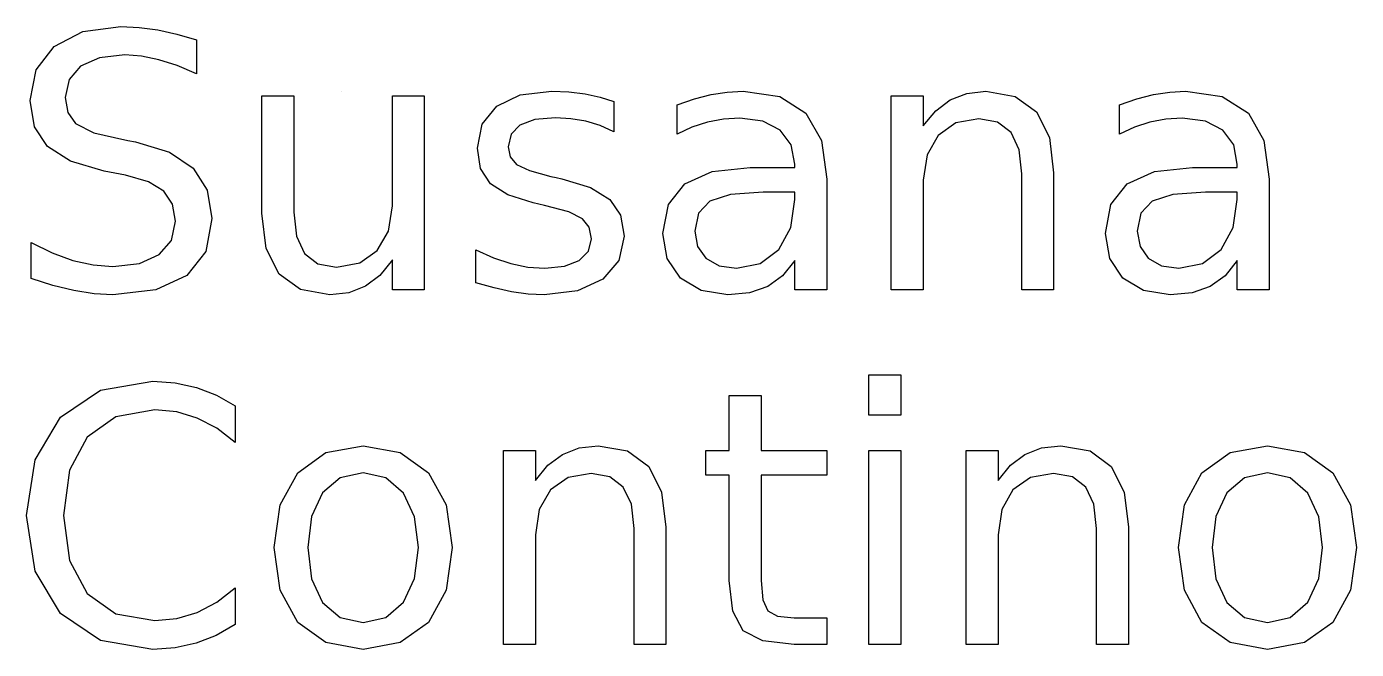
# Model space of a CAD drawing. Extents: x 0 to 120, y 0 to 56.
import ezdxf

# ---------------------------------------------------------------- set-up
doc = ezdxf.new("R2010")
doc.units = 0
doc.layers.add('Layer_1', color=7, linetype='CONTINUOUS')

msp = doc.modelspace()

# ---------------------------------------------------------------- linework, layer by layer
at = {"layer": 'Layer_1', "color": 7}
for points in [[(15.328126, 55.015625), (15.328126, 53.476562), (15.328126, 51.9375), (13.58202, 52.687485), (11.9375, 53.21875), (10.371085, 53.53514), (8.859375, 53.640625), (6.574213, 53.390609), (4.875, 52.640625), (3.832027, 51.429673), (3.484375, 49.796874), (3.719326, 48.457452), (4.40625, 47.453125), (6.056954, 46.620347), (7.9375, 46.1875), (9.124842, 45.926575), (9.84375, 45.796874), (12.910146, 44.867178), (15.046875, 43.421874), (16.312486, 41.445306), (16.734375, 38.890625), (16.164049, 35.910154), (14.453126, 33.75), (11.65624, 32.4375), (7.796875, 32), (6.085932, 32.09375), (4.265626, 32.375), (2.37109, 32.839843), (0.40625, 33.484374), (0.40625, 35.109374), (0.40625, 36.734374), (2.308591, 35.789059), (4.171875, 35.109374), (5.999995, 34.699219), (7.796875, 34.5625), (10.191398, 34.828126), (11.96875, 35.625), (13.070304, 36.914055), (13.4375, 38.65625), (13.171864, 40.187494), (12.375, 41.34375), (10.988272, 42.191398), (8.921875, 42.796874), (7.960938, 42.984374), (7, 43.171874), (3.957027, 44.07421), (1.890626, 45.375), (0.70703, 47.167958), (0.3125, 49.546874), (0.855469, 52.312484), (2.484375, 54.421874), (5.082026, 55.757794), (8.5, 56.203125), (10.156242, 56.128885), (11.84375, 55.906246), (13.566395, 55.535135), (15.328126, 55.015622)], [(21.234375, 39.359374), (21.234375, 44.65625), (21.234375, 49.953125), (22.671875, 49.953125), (24.109375, 49.953125), (24.109375, 44.710938), (24.109375, 39.46875), (24.351558, 37.292965), (25.078126, 35.734374), (26.289057, 34.808591), (27.984375, 34.5), (30.066398, 34.871094), (31.65625, 35.984374), (32.67577, 37.738277), (33.015626, 40.03125), (33.015626, 44.992187), (33.015626, 49.953125), (34.453126, 49.953125), (35.890626, 49.953125), (35.890626, 41.203125), (35.890626, 32.453125), (34.453126, 32.453125), (33.015626, 32.453125), (33.015626, 33.796874), (33.015626, 35.140625), (31.882802, 33.749998), (30.578126, 32.765625), (29.089836, 32.191406), (27.375, 32), (24.722652, 32.46875), (22.796875, 33.875), (21.625001, 36.183593), (21.234375, 39.359374)], [(28.46875, 50.375), (28.46875, 50.375)], [(53, 49.4375), (53, 48.078125), (53, 46.71875), (51.757803, 47.265614), (50.46875, 47.65625), (49.132805, 47.890613), (47.75, 47.968749), (45.874995, 47.804674), (44.53125, 47.312499), (43.734372, 46.492176), (43.46875, 45.343749), (43.660153, 44.449209), (44.234375, 43.765624), (45.386714, 43.214834), (47.3125, 42.687499), (47.804687, 42.578124), (48.296875, 42.468749), (50.914054, 41.675773), (52.640626, 40.609374), (53.61327, 39.183587), (53.9375, 37.281249), (53.453114, 35.097654), (52, 33.421874), (49.714836, 32.355468), (46.703126, 31.999999), (45.265621, 32.070311), (43.765626, 32.281248), (42.207029, 32.617186), (40.5625, 33.093748), (40.5625, 34.578123), (40.5625, 36.062498), (42.144529, 35.335934), (43.703126, 34.812498), (45.242183, 34.507809), (46.765626, 34.406248), (48.562493, 34.578123), (49.890626, 35.093748), (50.710929, 35.937495), (50.984375, 37.062498), (50.785147, 38.09765), (50.1875, 38.859373), (48.933586, 39.472649), (46.734375, 40.062498), (46.234375, 40.179686), (45.734375, 40.296873), (43.43359, 41.007804), (41.875, 42.015623), (40.984374, 43.402334), (40.6875, 45.218748), (41.125, 47.406237), (42.4375, 49.031248), (44.554683, 50.039047), (47.40625, 50.374998), (48.953118, 50.31639), (50.40625, 50.140623), (51.757803, 49.847642), (53, 49.437498)], [(72.218749, 42.4375), (72.218749, 37.445313), (72.218749, 32.453125), (70.781245, 32.453125), (69.343749, 32.453125), (69.343749, 33.78125), (69.343749, 35.109374), (68.238269, 33.722655), (66.890626, 32.75), (65.257806, 32.1875), (63.296875, 32), (60.882809, 32.375), (59.015626, 33.5), (57.83203, 35.269529), (57.4375, 37.546874), (57.929687, 40.136713), (59.40625, 42), (61.874995, 43.124992), (65.3125, 43.5), (67.328124, 43.5), (69.343749, 43.5), (69.343749, 43.640625), (69.343749, 43.78125), (69.015613, 45.539052), (68.031253, 46.84375), (66.468742, 47.66405), (64.375, 47.9375), (62.894526, 47.847644), (61.453126, 47.578125), (60.05859, 47.128895), (58.71875, 46.5), (58.71875, 47.828125), (58.71875, 49.15625), (60.273434, 49.687486), (61.78125, 50.0625), (63.246088, 50.296862), (64.671875, 50.374998), (67.988269, 49.882797), (70.343749, 48.406247), (71.749989, 45.929674), (72.218749, 42.437498)], [(92.703125, 43.015625), (92.703125, 37.734375), (92.703125, 32.453125), (91.265621, 32.453125), (89.828125, 32.453125), (89.828125, 37.6875), (89.828125, 42.921874), (89.585925, 45.09374), (88.859373, 46.640625), (87.648429, 47.566394), (85.953125, 47.875), (83.871085, 47.503894), (82.281253, 46.390625), (81.273429, 44.636711), (80.937501, 42.34375), (80.937501, 37.398438), (80.937501, 32.453125), (79.492189, 32.453125), (78.046877, 32.453125), (78.046877, 41.203125), (78.046877, 49.953125), (79.492189, 49.953125), (80.937501, 49.953125), (80.937501, 48.59375), (80.937501, 47.234374), (82.058589, 48.613269), (83.359373, 49.59375), (84.871085, 50.179674), (86.593749, 50.375), (89.242181, 49.906237), (91.156253, 48.5), (92.316397, 46.199208), (92.703125, 43.015625)], [(112.156253, 42.4375), (112.156253, 37.445313), (112.156253, 32.453125), (110.718749, 32.453125), (109.281253, 32.453125), (109.281253, 33.78125), (109.281253, 35.109374), (108.175773, 33.722655), (106.828125, 32.75), (105.195301, 32.1875), (103.234373, 32), (100.820309, 32.375), (98.953125, 33.5), (97.769525, 35.269529), (97.374997, 37.546874), (97.867181, 40.136713), (99.343749, 42), (101.812493, 43.124992), (105.249997, 43.5), (107.265621, 43.5), (109.281253, 43.5), (109.281253, 43.640625), (109.281253, 43.78125), (108.953117, 45.539052), (107.968749, 46.84375), (106.406245, 47.66405), (104.312501, 47.9375), (102.832029, 47.847644), (101.390629, 47.578125), (99.996093, 47.128895), (98.656253, 46.5), (98.656253, 47.828125), (98.656253, 49.15625), (100.210941, 49.687486), (101.718749, 50.0625), (103.183589, 50.296862), (104.609373, 50.374998), (107.925773, 49.882797), (110.281253, 48.406247), (111.687493, 45.929674), (112.156253, 42.437498)], [(66.484375, 41.25), (63.53515, 41.050774), (61.65625, 40.453125), (60.648433, 39.374997), (60.3125, 37.734374), (60.5625, 36.359371), (61.3125, 35.296874), (62.507807, 34.628904), (64.0625, 34.40625), (66.214836, 34.828125), (67.890629, 36.09375), (68.980461, 38.074214), (69.343749, 40.609374), (69.343749, 40.929687), (69.343749, 41.25), (67.914061, 41.25), (66.484375, 41.25)], [(106.421877, 41.25), (103.472645, 41.050774), (101.593749, 40.453125), (100.585933, 39.374996), (100.249997, 37.734374), (100.499997, 36.359371), (101.249997, 35.296874), (102.445309, 34.628904), (103.999997, 34.40625), (106.152333, 34.828125), (107.828125, 36.09375), (108.917957, 38.074214), (109.281253, 40.609374), (109.281253, 40.929687), (109.281253, 41.25), (107.851565, 41.25), (106.421877, 41.25)], [(18.8125, 21.984374), (18.8125, 20.320312), (18.8125, 18.65625), (17.164049, 19.95311), (15.40625, 20.875), (13.55077, 21.425766), (11.578126, 21.609374), (8.046868, 20.996078), (5.453126, 19.15625), (3.859371, 16.171862), (3.328126, 12.09375), (3.859375, 8.023432), (5.453126, 5.03125), (8.046868, 3.203122), (11.578126, 2.59375), (13.55077, 2.777343), (15.40625, 3.328125), (17.164049, 4.249997), (18.8125, 5.546874), (18.8125, 3.898438), (18.8125, 2.25), (17.105455, 1.265624), (15.296875, 0.5625), (13.398426, 0.140625), (11.390626, 0), (6.656244, 0.808594), (3.046875, 3.234374), (0.761717, 7.074214), (0, 12.09375), (0.761718, 17.121081), (3.046875, 20.953125), (6.656244, 23.390607), (11.390626, 24.203125), (13.421864, 24.062482), (15.328126, 23.640625), (17.128892, 22.953108), (18.8125, 21.984374)], [(76.031253, 24.765625), (77.468757, 24.765625), (78.906253, 24.765625), (78.906253, 22.945312), (78.906253, 21.125), (77.468757, 21.125), (76.031253, 21.125), (76.031253, 22.945312), (76.031253, 24.765625)], [(66.3125, 22.921874), (66.3125, 20.4375), (66.3125, 17.953125), (69.273437, 17.953125), (72.234373, 17.953125), (72.234373, 16.835938), (72.234373, 15.71875), (69.273437, 15.71875), (66.3125, 15.71875), (66.3125, 10.96875), (66.3125, 6.21875), (66.457027, 4.460934), (66.890626, 3.46875), (67.785149, 3.011716), (69.281253, 2.859374), (70.757813, 2.859374), (72.234373, 2.859374), (72.234373, 1.65625), (72.234373, 0.453125), (70.757813, 0.453125), (69.281253, 0.453125), (66.468746, 0.761718), (64.6875, 1.6875), (63.738279, 3.44531), (63.421875, 6.21875), (63.421875, 10.96875), (63.421875, 15.71875), (62.367187, 15.71875), (61.3125, 15.71875), (61.3125, 16.835938), (61.3125, 17.953125), (62.367187, 17.953125), (63.421875, 17.953125), (63.421875, 20.4375), (63.421875, 22.921874), (64.867187, 22.921874), (66.3125, 22.921874)], [(30.375, 18.375), (33.722646, 17.765611), (36.265626, 15.9375), (37.871081, 13.03124), (38.40625, 9.1875), (37.871081, 5.351558), (36.265626, 2.4375), (33.722646, 0.609374), (30.375, 0), (27.01562, 0.609374), (24.46875, 2.4375), (22.874998, 5.351558), (22.34375, 9.1875), (22.875, 13.03124), (24.46875, 15.9375), (27.01562, 17.765611), (30.375, 18.375)], [(57.703126, 11.015625), (57.703126, 5.734374), (57.703126, 0.453125), (56.265626, 0.453125), (54.828126, 0.453125), (54.828126, 5.6875), (54.828126, 10.921874), (54.585927, 13.09374), (53.859375, 14.640625), (52.648428, 15.566394), (50.953126, 15.875), (48.871087, 15.503894), (47.28125, 14.390625), (46.273431, 12.636711), (45.9375, 10.34375), (45.9375, 5.398438), (45.9375, 0.453125), (44.492188, 0.453125), (43.046875, 0.453125), (43.046875, 9.203125), (43.046875, 17.953125), (44.492188, 17.953125), (45.9375, 17.953125), (45.9375, 16.59375), (45.9375, 15.234374), (47.058589, 16.613269), (48.359375, 17.59375), (49.871086, 18.179674), (51.59375, 18.375), (54.242178, 17.906237), (56.15625, 16.5), (57.316394, 14.199208), (57.703126, 11.015625)], [(99.453125, 11.015625), (99.453125, 5.734374), (99.453125, 0.453125), (98.015621, 0.453125), (96.578125, 0.453125), (96.578125, 5.6875), (96.578125, 10.921874), (96.335925, 13.09374), (95.609373, 14.640625), (94.398429, 15.566394), (92.703125, 15.875), (90.621085, 15.503894), (89.031253, 14.390625), (88.023429, 12.636711), (87.687501, 10.34375), (87.687501, 5.398438), (87.687501, 0.453125), (86.242189, 0.453125), (84.796877, 0.453125), (84.796877, 9.203125), (84.796877, 17.953125), (86.242189, 17.953125), (87.687501, 17.953125), (87.687501, 16.59375), (87.687501, 15.234374), (88.808589, 16.613269), (90.109373, 17.59375), (91.621085, 18.179674), (93.343749, 18.375), (95.992181, 17.906237), (97.906253, 16.5), (99.066397, 14.199208), (99.453125, 11.015625)], [(111.999997, 18.375), (115.347645, 17.765611), (117.890629, 15.9375), (119.496077, 13.03124), (120.031253, 9.1875), (119.496077, 5.351558), (117.890629, 2.4375), (115.347645, 0.609374), (111.999997, 0), (108.640621, 0.609374), (106.093749, 2.4375), (104.499997, 5.351558), (103.968749, 9.1875), (104.499997, 13.03124), (106.093749, 15.9375), (108.640621, 17.765611), (111.999997, 18.375)], [(76.031253, 17.953125), (77.468757, 17.953125), (78.906253, 17.953125), (78.906253, 9.203125), (78.906253, 0.453125), (77.468757, 0.453125), (76.031253, 0.453125), (76.031253, 9.203125), (76.031253, 17.953125)], [(30.375, 15.9375), (28.304682, 15.484363), (26.71875, 14.125), (25.710934, 11.992178), (25.375, 9.1875), (25.707031, 6.378902), (26.703126, 4.234374), (28.292963, 2.886717), (30.375, 2.4375), (32.433585, 2.890625), (34.015626, 4.25), (35.023432, 6.390617), (35.359375, 9.1875), (35.023427, 11.972647), (34.015626, 14.109374), (32.433585, 15.480457), (30.375, 15.9375)], [(111.999997, 15.9375), (109.929677, 15.484363), (108.343749, 14.125), (107.335933, 11.992178), (106.999997, 9.1875), (107.332029, 6.378902), (108.328125, 4.234374), (109.917965, 2.886717), (111.999997, 2.4375), (114.058589, 2.890625), (115.640629, 4.25), (116.648429, 6.390621), (116.984373, 9.1875), (116.648429, 11.972647), (115.640629, 14.109374), (114.058581, 15.480457), (111.999997, 15.9375)]]:
    msp.add_lwpolyline(points, dxfattribs=at)

doc.saveas('drawing.dxf')
